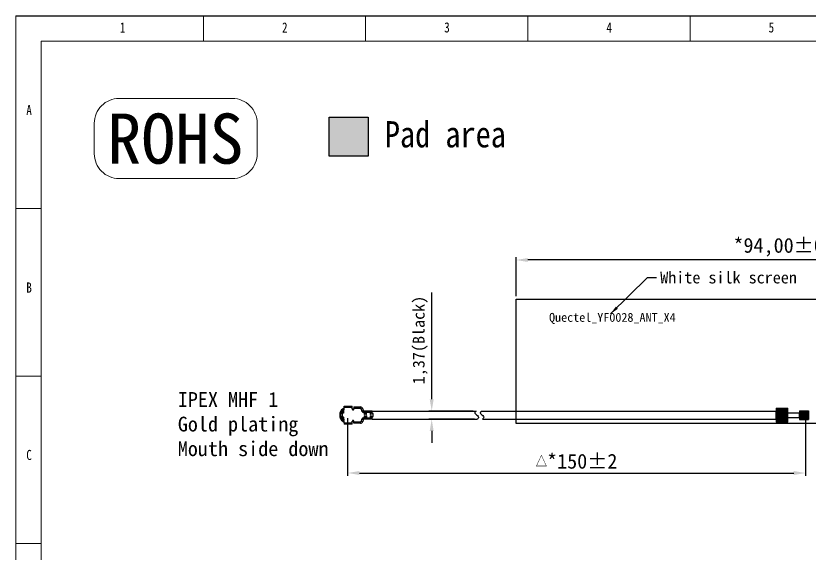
# Model space of a CAD drawing. Header units: millimetres. Extents: x 62 to 317, y 12 to 192.
# Drawn here: x 62.1 to 196.5, y 101 to 192.1 of the extents above; entities that cross this region are included whole.
import ezdxf

# ---------------------------------------------------------------- set-up
doc = ezdxf.new("R2010")
doc.units = ezdxf.units.MM
for name, color, linetype in [('07 图框', 15, 'Continuous'), ('BottomLayer', 7, 'Continuous'), ('POLYIMIDE__LOSS_FREE_', 7, 'Continuous')]:
    doc.layers.add(name, color=color, linetype=linetype)
doc.styles.add('ST1', font='', dxfattribs={"width": 0.8})
doc.styles.get("Standard").update_dxf_attribs({"font": 'arial.ttf'})
doc.styles.get('ST1').set_extended_font_data('SimSun')
doc.dimstyles.new('DIMSTYLE_6', dxfattribs={"dimtxt": 2, "dimasz": 1.5, "dimexe": 0.5, "dimexo": 0.5, "dimtad": 1, "dimzin": 0, "dimtxsty": 'Standard', "dimblk": '_FILLED', "dimcen": 0.09, "dimadec": 0, "dimazin": 0, "dimtp": 0.08, "dimtm": 0.08, "dimtfac": 1, "dimtofl": 0, "dimtmove": 0, "dimatfit": 3, "dimldrblk": '_FILLED', "dimfxl": 1, "dimtolj": 1, "dimtzin": 0, "dimarcsym": 0})

# ---------------------------------------------------------------- blocks, each defined once
blk = doc.blocks.new('5645645')
h = blk.add_hatch()
h.set_pattern_fill('ANSI37', color=1, scale=0.1, style=0)
h.paths.add_polyline_path([(1242.09, -89.48), (1240.99, -89.48), (1240.99, -91.48), (1242.09, -91.48)])
h.paths.add_polyline_path([(1241.79, -86.48), (1241.29, -86.48), (1241.29, -87.48), (1241.79, -87.48)])
for p, q in [((1241.79, -86.48), (1241.29, -86.48)), ((1241.29, -87.48), (1241.29, -86.48)), ((1241.79, -87.48), (1241.79, -86.48)), ((1241.94, -87.48), (1241.14, -87.48)), ((1241.14, -89.48), (1241.14, -87.48)), ((1241.94, -89.48), (1241.94, -87.48)), ((1242.09, -89.48), (1240.99, -89.48)), ((1240.99, -91.48), (1240.99, -89.48)), ((1242.09, -91.48), (1242.09, -89.48)), ((1240.85, -141.33), (1240.85, -91.48)), ((1242.22, -91.48), (1240.85, -91.48)), ((1242.22, -141.14), (1242.22, -91.48)), ((1240.85, -159.86), (1240.85, -142.22)), ((1242.22, -159.86), (1242.22, -142.03))]:
    blk.add_line(p, q)
at = {"color": 7, "linetype": 'Continuous'}
for p, q in [((1240.84, -160.03), (1240.84, -159.86)), ((1241.14, -159.86), (1240.84, -159.86)), ((1241.08, -159.86), (1241.08, -161.28)), ((1241.29, -159.66), (1241.29, -159.71)), ((1241.79, -159.66), (1241.29, -159.66)), ((1241.79, -159.71), (1241.79, -159.66)), ((1242.24, -159.86), (1241.94, -159.86)), ((1242, -161.28), (1242, -159.86)), ((1242.24, -159.86), (1242.24, -160.03)), ((1240.89, -160.08), (1240.84, -160.03)), ((1241.44, -160.03), (1240.84, -160.03)), ((1240.84, -160.13), (1240.89, -160.08)), ((1240.84, -160.8), (1240.84, -160.13)), ((1241.44, -160.13), (1240.84, -160.13)), ((1240.89, -160.85), (1240.84, -160.8)), ((1241.44, -160.8), (1240.84, -160.8)), ((1240.84, -160.9), (1240.89, -160.85)), ((1240.84, -161.05), (1240.84, -160.9)), ((1241.44, -160.9), (1240.84, -160.9)), ((1240.89, -161.1), (1240.84, -161.05)), ((1241.44, -161.05), (1240.84, -161.05)), ((1240.84, -161.15), (1240.89, -161.1)), ((1240.84, -161.28), (1240.84, -161.15)), ((1241.44, -161.15), (1240.84, -161.15)), ((1240.84, -161.28), (1241.08, -161.28)), ((1241.39, -160.08), (1240.89, -160.08)), ((1241.39, -160.85), (1240.89, -160.85)), ((1240.89, -161.1), (1241.39, -161.1)), ((1241.44, -160.03), (1241.39, -160.08)), ((1241.44, -160.13), (1241.39, -160.08)), ((1241.44, -160.8), (1241.39, -160.85)), ((1241.44, -160.9), (1241.39, -160.85)), ((1241.44, -161.05), (1241.39, -161.1)), ((1241.39, -161.1), (1241.44, -161.15)), ((1241.44, -160.13), (1241.44, -160.03)), ((1241.44, -160.9), (1241.44, -160.8)), ((1241.44, -161.15), (1241.44, -161.05)), ((1241.64, -160.03), (1241.64, -160.13)), ((1241.69, -160.08), (1241.64, -160.03)), ((1241.64, -160.03), (1242.24, -160.03)), ((1241.64, -160.13), (1241.69, -160.08)), ((1242.24, -160.13), (1241.64, -160.13)), ((1241.64, -160.8), (1241.64, -160.9)), ((1241.69, -160.85), (1241.64, -160.8)), ((1241.64, -160.8), (1242.24, -160.8)), ((1241.64, -160.9), (1241.69, -160.85)), ((1242.24, -160.9), (1241.64, -160.9)), ((1241.64, -161.05), (1241.64, -161.15)), ((1241.69, -161.1), (1241.64, -161.05)), ((1241.64, -161.05), (1242.24, -161.05)), ((1241.64, -161.15), (1241.69, -161.1)), ((1242.24, -161.15), (1241.64, -161.15)), ((1242.19, -160.08), (1241.69, -160.08)), ((1242.19, -160.85), (1241.69, -160.85)), ((1242.19, -161.1), (1241.69, -161.1)), ((1242, -161.28), (1242.24, -161.28)), ((1242.24, -160.03), (1242.19, -160.08)), ((1242.19, -160.08), (1242.24, -160.13)), ((1242.24, -160.8), (1242.19, -160.85)), ((1242.19, -160.85), (1242.24, -160.9)), ((1242.24, -161.05), (1242.19, -161.1)), ((1242.19, -161.1), (1242.24, -161.15)), ((1242.24, -160.13), (1242.24, -160.8)), ((1242.24, -160.9), (1242.24, -161.05)), ((1242.24, -161.15), (1242.24, -161.28)), ((1240.4, -161.82), (1240.16, -161.82)), ((1240.16, -162.96), (1240.16, -161.82)), ((1240.4, -161.82), (1240.4, -162.96)), ((1240.48, -161.43), (1240.76, -161.38)), ((1240.48, -161.43), (1240.52, -161.67)), ((1240.52, -161.67), (1240.8, -161.62)), ((1240.8, -161.62), (1240.76, -161.38)), ((1242.32, -161.38), (1242.28, -161.62)), ((1242.28, -161.62), (1242.56, -161.67)), ((1242.32, -161.38), (1242.6, -161.43)), ((1242.56, -161.67), (1242.6, -161.43)), ((1242.68, -162.96), (1242.68, -161.82)), ((1242.92, -161.82), (1242.68, -161.82)), ((1242.92, -161.82), (1242.92, -162.96)), ((1240.54, -163.19), (1240.01, -163.19)), ((1240.01, -164.58), (1240.01, -163.19)), ((1240.16, -162.96), (1240.54, -162.96)), ((1240.25, -163.19), (1240.25, -164.59)), ((1242.92, -162.96), (1242.54, -162.96)), ((1243.07, -163.19), (1242.54, -163.19)), ((1242.83, -164.59), (1242.83, -163.19)), ((1243.07, -163.19), (1243.07, -164.58)), ((1240.25, -164.59), (1240.2, -164.59)), ((1241.1, -164.63), (1240.25, -164.59)), ((1240.45, -164.77), (1240.57, -164.7)), ((1240.5, -164.77), (1240.58, -164.72)), ((1240.79, -164.68), (1240.81, -164.64)), ((1241.14, -164.93), (1240.79, -164.68)), ((1240.86, -164.66), (1240.85, -164.68)), ((1240.89, -164.68), (1240.85, -164.68)), ((1240.86, -164.66), (1240.88, -164.66)), ((1240.89, -164.7), (1240.87, -164.69)), ((1240.87, -164.69), (1240.87, -164.69)), ((1240.88, -164.66), (1240.88, -164.62)), ((1240.88, -164.66), (1240.88, -164.67)), ((1240.88, -164.66), (1240.89, -164.67)), ((1240.88, -164.67), (1240.88, -164.68)), ((1240.88, -164.76), (1241.01, -164.86)), ((1240.89, -164.67), (1240.9, -164.67)), ((1240.89, -164.69), (1240.89, -164.7)), ((1241.02, -164.7), (1240.89, -164.7)), ((1240.9, -164.67), (1240.9, -164.62)), ((1241.04, -164.67), (1240.9, -164.67)), ((1240.9, -164.68), (1241.02, -164.68)), ((1241.02, -164.7), (1241.02, -164.69)), ((1241.02, -164.7), (1241.03, -164.7)), ((1241.04, -164.67), (1241.04, -164.63)), ((1241.04, -164.67), (1241.04, -164.67)), ((1241.04, -164.67), (1241.04, -164.68)), ((1241.05, -164.63), (1241.05, -164.7)), ((1241.05, -164.68), (1241.19, -164.68)), ((1241.19, -164.7), (1241.05, -164.7)), ((1241.17, -164.89), (1241.14, -164.92)), ((1241.2, -164.73), (1241.2, -165.15)), ((1241.88, -165.15), (1241.88, -164.73)), ((1241.89, -164.68), (1242.02, -164.68)), ((1242.02, -164.7), (1241.89, -164.7)), ((1241.94, -164.93), (1241.91, -164.89)), ((1242.29, -164.68), (1241.94, -164.93)), ((1242.83, -164.59), (1241.97, -164.63)), ((1242.02, -164.7), (1242.02, -164.63)), ((1242.04, -164.63), (1242.04, -164.67)), ((1242.18, -164.67), (1242.04, -164.67)), ((1242.04, -164.67), (1242.04, -164.67)), ((1242.04, -164.67), (1242.04, -164.68)), ((1242.05, -164.68), (1242.18, -164.68)), ((1242.05, -164.69), (1242.05, -164.7)), ((1242.19, -164.7), (1242.05, -164.7)), ((1242.07, -164.86), (1242.2, -164.76)), ((1242.18, -164.62), (1242.18, -164.67)), ((1242.18, -164.67), (1242.18, -164.67)), ((1242.19, -164.68), (1242.2, -164.67)), ((1242.23, -164.68), (1242.19, -164.68)), ((1242.19, -164.69), (1242.19, -164.7)), ((1242.2, -164.69), (1242.19, -164.7)), ((1242.2, -164.62), (1242.2, -164.66)), ((1242.2, -164.66), (1242.22, -164.66)), ((1242.2, -164.67), (1242.2, -164.66)), ((1242.21, -164.69), (1242.2, -164.69)), ((1242.23, -164.68), (1242.22, -164.66)), ((1242.26, -164.64), (1242.29, -164.68)), ((1242.5, -164.72), (1242.58, -164.77)), ((1242.63, -164.77), (1242.51, -164.7)), ((1242.83, -164.59), (1242.88, -164.59))]:
    blk.add_line(p, q, dxfattribs=at)
for centre, radius, start, end in [((1241.14, -159.71), 0.15, 270, 0), ((1241.94, -159.71), 0.15, 180, 270), ((1240.74, -161.28), 0.1, 280.7843, 360), ((1240.74, -161.28), 0.34, 280.7843, 0), ((1242.34, -161.28), 0.34, 180, 259.2157), ((1242.34, -161.28), 0.1, 180, 259.2157), ((1240.55, -161.82), 0.39, 100.7843, 180), ((1240.55, -161.82), 0.15, 100.7843, 180), ((1242.53, -161.82), 0.15, 0, 79.2157), ((1242.53, -161.82), 0.39, 0, 79.2157), ((1236.5, -162.64), 4, 352.0716, 355.38), ((1240.54, -163.07), 0.115, 270, 89.9999), ((1242.54, -163.07), 0.115, 90, 269.9999), ((1246.58, -162.64), 4, 184.62, 187.9284), ((1241.54, -163.98), 1.34, 215.8349, 324.1651), ((1241.54, -163.98), 1.22, 210.5856, 329.4143), ((1241.54, -163.98), 1.03, 217.9595, 250.7257), ((1240.86, -164.32), 0.333, 252.6773, 256.9389), ((1240.31, -166.67), 2.08, 76.1365, 76.9474), ((1241.54, -163.98), 0.98, 220.3844, 225.0471), ((1241.54, -163.98), 0.96, 221.5464, 225.0995), ((1241.54, -163.98), 0.98, 227.1452, 249.6464), ((1241.54, -163.98), 0.965, 227.8109, 249.3171), ((1241.02, -164.67), 0.015, 270, 300), ((1241.05, -164.67), 0.015, 210, 270), ((1241.1, -164.73), 0.1, 0, 87.118), ((1241.54, -163.98), 1.02, 247.3297, 250.2734), ((1241.54, -163.98), 1.01, 247.6861, 250.1351), ((1241.54, -163.98), 0.92, 248.3112, 291.6888), ((1241.54, -163.98), 1.03, 289.2747, 322.0357), ((1241.98, -164.73), 0.1, 92.882, 180), ((1241.54, -163.98), 0.98, 290.3537, 312.8552), ((1241.54, -163.98), 0.965, 290.6829, 312.1891), ((1241.54, -163.98), 1.02, 289.7266, 292.6704), ((1241.54, -163.98), 1.01, 289.8649, 292.3139), ((1242.02, -164.67), 0.015, 270, 330), ((1242.02, -164.67), 0.035, 269.9963, 315.1563), ((1242.05, -164.67), 0.015, 240.7133, 270), ((1242.16, -164.59), 0.149, 223.8504, 224.8017), ((1242.42, -164.33), 0.518, 224.7685, 225.0398), ((1241.54, -163.98), 0.96, 314.9005, 318.4536), ((1241.54, -163.98), 0.98, 315.0174, 319.5969), ((1242.77, -166.66), 2.07, 103.0567, 103.8593), ((1242.22, -164.32), 0.333, 283.0613, 287.2974)]:
    blk.add_arc(centre, radius, start, end, dxfattribs=at)
for points, knots in [([(1240.85, -141.33), (1240.97, -141.47), (1241.28, -141.72), (1241.7, -140.77), (1242.06, -140.98), (1242.22, -141.14)], [0.311796, 0.311796, 0.311796, 0.311796, 0.777301, 1.573381, 2.171929, 2.171929, 2.171929, 2.171929]), ([(1240.85, -142.22), (1240.98, -142.37), (1241.29, -142.62), (1241.71, -141.68), (1242.07, -141.87), (1242.22, -142.03)], [0.296589, 0.296589, 0.296589, 0.296589, 0.777301, 1.573381, 2.157689, 2.157689, 2.157689, 2.157689])]:
    blk.add_open_spline(points, degree=3, knots=knots)
for points, knots in [([(1240.2, -164.59), (1240.19, -164.59), (1240.16, -164.59), (1240.12, -164.59), (1240.09, -164.58), (1240.06, -164.58), (1240.04, -164.58), (1240.03, -164.58), (1240.02, -164.58), (1240.01, -164.58), (1240.01, -164.58), (1240.01, -164.58), (1240.01, -164.58)], [0, 0, 0, 0, 0.205469, 0.396967, 0.569201, 0.717371, 0.837436, 0.925902, 0.957404, 0.980215, 0.994281, 1, 1, 1, 1]), ([(1240.45, -164.77), (1240.46, -164.77), (1240.47, -164.76), (1240.49, -164.76), (1240.5, -164.77)], [0, 0, 0, 0, 0.470072, 1, 1, 1, 1]), ([(1240.64, -164.79), (1240.62, -164.79), (1240.58, -164.79), (1240.53, -164.78), (1240.5, -164.77)], [0, 0, 0, 0, 0.240752, 1, 1, 1, 1]), ([(1240.87, -164.69), (1240.87, -164.69), (1240.86, -164.69), (1240.86, -164.69), (1240.86, -164.69)], [0, 0, 0, 0, 0.636113, 1, 1, 1, 1]), ([(1240.9, -164.67), (1240.9, -164.67), (1240.89, -164.67), (1240.89, -164.68), (1240.88, -164.68)], [0, 0, 0, 0, 0.228615, 1, 1, 1, 1]), ([(1240.88, -164.68), (1240.89, -164.68), (1240.89, -164.68), (1240.89, -164.68), (1240.89, -164.68)], [0, 0, 0, 0, 0.652668, 1, 1, 1, 1]), ([(1240.9, -164.67), (1240.9, -164.67), (1240.9, -164.68), (1240.89, -164.68), (1240.89, -164.68)], [0, 0, 0, 0, 0.560483, 1, 1, 1, 1]), ([(1241.02, -164.68), (1241.03, -164.68), (1241.03, -164.68), (1241.03, -164.68), (1241.03, -164.68)], [0, 0, 0, 0, 0.226427, 1, 1, 1, 1]), ([(1241.03, -164.7), (1241.03, -164.7), (1241.03, -164.69), (1241.03, -164.69), (1241.03, -164.69)], [0, 0, 0, 0, 0.500338, 1, 1, 1, 1]), ([(1242.04, -164.67), (1242.04, -164.67), (1242.04, -164.67), (1242.05, -164.68), (1242.05, -164.68)], [0, 0, 0, 0, 0.272416, 1, 1, 1, 1]), ([(1242.05, -164.69), (1242.05, -164.69), (1242.05, -164.69), (1242.04, -164.69), (1242.04, -164.68)], [0, 0, 0, 0, 0.268404, 1, 1, 1, 1]), ([(1242.2, -164.66), (1242.2, -164.66), (1242.19, -164.66), (1242.19, -164.67), (1242.18, -164.67)], [0, 0, 0, 0, 0.269189, 1, 1, 1, 1]), ([(1242.19, -164.68), (1242.19, -164.68), (1242.18, -164.68), (1242.18, -164.67), (1242.18, -164.67)], [0, 0, 0, 0, 0.439528, 1, 1, 1, 1]), ([(1242.18, -164.67), (1242.18, -164.67), (1242.18, -164.67), (1242.19, -164.67), (1242.19, -164.67), (1242.19, -164.68), (1242.19, -164.68)], [0, 0, 0, 0, 0.219504, 0.470225, 0.742912, 1, 1, 1, 1]), ([(1242.19, -164.68), (1242.19, -164.68), (1242.19, -164.68), (1242.19, -164.68), (1242.19, -164.68)], [0, 0, 0, 0, 0.347233, 1, 1, 1, 1]), ([(1242.22, -164.69), (1242.22, -164.69), (1242.22, -164.69), (1242.21, -164.69), (1242.21, -164.69)], [0, 0, 0, 0, 0.379755, 1, 1, 1, 1]), ([(1242.58, -164.77), (1242.57, -164.77), (1242.52, -164.79), (1242.48, -164.79), (1242.44, -164.79)], [0, 0, 0, 0, 0.26123, 1, 1, 1, 1]), ([(1242.63, -164.77), (1242.62, -164.77), (1242.61, -164.76), (1242.59, -164.76), (1242.58, -164.77)], [0, 0, 0, 0, 0.470088, 1, 1, 1, 1]), ([(1242.88, -164.59), (1242.89, -164.59), (1242.92, -164.59), (1242.95, -164.59), (1242.99, -164.58), (1243.01, -164.58), (1243.04, -164.58), (1243.05, -164.58), (1243.06, -164.58), (1243.07, -164.58), (1243.07, -164.58), (1243.07, -164.58), (1243.07, -164.58)], [0, 0, 0, 0, 0.205413, 0.396894, 0.569153, 0.717347, 0.837433, 0.925909, 0.957411, 0.98022, 0.994282, 1, 1, 1, 1])]:
    blk.add_open_spline(points, degree=3, knots=knots, dxfattribs=at)
for points in [[(1241.03, -164.68), (1241.03, -164.67), (1241.04, -164.67), (1241.04, -164.67)], [(1241.03, -164.69), (1241.03, -164.69), (1241.04, -164.69), (1241.04, -164.69)], [(1241.04, -164.7), (1241.03, -164.7), (1241.03, -164.69), (1241.03, -164.69)], [(1241.04, -164.69), (1241.04, -164.68), (1241.04, -164.68), (1241.04, -164.68)], [(1241.05, -164.7), (1241.05, -164.7), (1241.05, -164.7), (1241.04, -164.7)], [(1241.04, -164.7), (1241.04, -164.7), (1241.04, -164.7), (1241.04, -164.7)], [(1242.04, -164.68), (1242.04, -164.68), (1242.04, -164.68), (1242.04, -164.68)], [(1242.05, -164.68), (1242.05, -164.68), (1242.05, -164.68), (1242.05, -164.68)]]:
    blk.add_open_spline(points, degree=3, dxfattribs=at)
blk = doc.blocks.new('_FILLED')
at = {"color": 0, "linetype": 'ByBlock'}
blk.add_solid([(0, 0), (-1, 0.167), (-1, -0.167)], dxfattribs=at)
blk = doc.blocks.new('*D50')
at = {"color": 0, "lineweight": -2, "transparency": 16777216}
for p, q in [((146.72, 144.65), (146.72, 151.29)), ((238.72, 150.79), (148.72, 150.79)), ((240.72, 144.65), (240.72, 151.29))]:
    blk.add_line(p, q, dxfattribs=at)
at = {"layer": 'Defpoints', "color": 0, "transparency": 16777216}
for p in [(146.72, 150.79), (146.72, 144.15), (240.72, 144.15)]:
    blk.add_point(p, dxfattribs=at)
at = {"color": 0, "lineweight": -2, "transparency": 16777216, "xscale": 2, "yscale": 2, "zscale": 2, "rotation": 180}
blk.add_blockref('_FILLED', (146.72, 150.79), dxfattribs=at)
at = {"color": 0, "lineweight": -2, "transparency": 16777216, "xscale": 2, "yscale": 2, "zscale": 2}
blk.add_blockref('_FILLED', (240.72, 150.79), dxfattribs=at)
at = {"color": 0, "transparency": 16777216, "insert": (193.72, 152.94), "char_height": 2, "attachment_point": 5, "style": 'ST1'}
blk.add_mtext('\\A1;{\\H1.25x;\\W1;*94,00±0,20}', dxfattribs=at)
blk = doc.blocks.new('*D52')
at = {"color": 0, "lineweight": -2, "transparency": 16777216}
for p, q in [((118.22, 124.05), (118.22, 114.26)), ((195.72, 123.8), (195.72, 114.26)), ((120.22, 114.76), (193.72, 114.76))]:
    blk.add_line(p, q, dxfattribs=at)
at = {"layer": 'Defpoints', "color": 0, "transparency": 16777216}
for p in [(118.22, 124.55), (195.72, 124.3), (195.72, 114.76)]:
    blk.add_point(p, dxfattribs=at)
at = {"color": 0, "lineweight": -2, "transparency": 16777216, "xscale": 2, "yscale": 2, "zscale": 2, "rotation": 180}
blk.add_blockref('_FILLED', (118.22, 114.76), dxfattribs=at)
at = {"color": 0, "lineweight": -2, "transparency": 16777216, "xscale": 2, "yscale": 2, "zscale": 2}
blk.add_blockref('_FILLED', (195.72, 114.76), dxfattribs=at)
at = {"color": 0, "transparency": 16777216, "insert": (156.97, 116.73), "char_height": 2, "attachment_point": 5, "style": 'ST1'}
blk.add_mtext('\\A1;{\\H0.875x;△\\H1.42857x;\\W1;*150%%P2}', dxfattribs=at)
blk = doc.blocks.new('*D53')
at = {"color": 0, "lineweight": -2, "transparency": 16777216}
for p, q in [((132.45, 127.24), (132.45, 145.27)), ((139.49, 125.24), (131.95, 125.24)), ((139.67, 123.87), (131.95, 123.87)), ((132.45, 121.87), (132.45, 119.87))]:
    blk.add_line(p, q, dxfattribs=at)
at = {"layer": 'Defpoints', "color": 0, "transparency": 16777216}
for p in [(132.45, 125.24), (139.99, 125.24), (140.17, 123.87)]:
    blk.add_point(p, dxfattribs=at)
at = {"color": 0, "lineweight": -2, "transparency": 16777216, "xscale": 2, "yscale": 2, "zscale": 2}
for p, rotation in [((132.45, 125.24), 270), ((132.45, 123.87), 90)]:
    blk.add_blockref('_FILLED', p, dxfattribs=dict(at, rotation=rotation))
at = {"color": 0, "transparency": 16777216, "insert": (130.51, 137.25), "char_height": 2, "attachment_point": 5, "rotation": 90, "style": 'ST1'}
blk.add_mtext('\\A1;{\\W1;1,37(Black)}', dxfattribs=at)

msp = doc.modelspace()

# ---------------------------------------------------------------- hatches: boundary and pattern name
h = msp.add_hatch()
h.set_pattern_fill('ANSI31', color=2, scale=0.05, style=0)
h.set_pattern_definition([(45, (-1332.72557, 142.03727), (-0.112253202, 0.112253202), [])])
h.paths.add_polyline_path([(196.224, 125.302), (194.724, 125.302), (194.724, 123.802), (196.224, 123.802)])
h.paths.add_polyline_path([(190.724, 123.352), (192.724, 123.352), (192.724, 125.752), (190.724, 125.752)])
at = {"layer": 'BottomLayer'}
h = msp.add_hatch(color=2, dxfattribs=at)
h.dxf.hatch_style = 1
h.paths.add_polyline_path([(121.702, 174.92), (115.122, 174.92), (115.122, 168.34), (121.702, 168.34)])

# ---------------------------------------------------------------- linework, layer by layer
at = {"color": 7, "linetype": 'Continuous'}
for p, q in [((190.724, 125.752), (192.724, 125.752)), ((190.724, 125.752), (190.724, 123.352)), ((194.724, 125.302), (194.724, 123.802)), ((196.224, 125.302), (196.224, 123.802))]:
    msp.add_line(p, q, dxfattribs=at)
for p, q in [((194.724, 125.302), (196.224, 125.302)), ((194.724, 123.802), (196.224, 123.802))]:
    msp.add_line(p, q)
at = {"color": 3, "lineweight": 9}
msp.add_lwpolyline([(79.523, 178.103), (98.739, 178.103, -0.4142136), (102.915, 173.927), (102.915, 168.749, -0.4142136), (98.739, 164.573), (79.523, 164.573, -0.4142136), (75.346, 168.749), (75.346, 173.927, -0.4142136)], format="xyb", close=True, dxfattribs=at)
at = {"layer": '07 图框', "color": 7, "lineweight": 0}
for p, q in [((62.073, 192.071), (62.073, 11.904)), ((316.88, 192.071), (62.073, 192.071)), ((93.816, 187.782), (93.816, 192.071)), ((121.27, 187.782), (121.27, 192.071)), ((148.724, 187.782), (148.724, 192.071)), ((176.178, 187.782), (176.178, 192.071)), ((66.362, 187.782), (66.362, 16.194)), ((312.591, 187.782), (66.362, 187.782)), ((66.362, 159.47), (62.073, 159.47)), ((66.362, 131.158), (62.073, 131.158)), ((66.362, 102.846), (62.073, 102.846))]:
    msp.add_line(p, q, dxfattribs=at)
at = {"layer": 'BottomLayer'}
for p, q in [((62.073, 192.071), (316.88, 192.071)), ((192.724, 123.352), (192.724, 125.752)), ((190.724, 123.352), (192.724, 123.352))]:
    msp.add_line(p, q, dxfattribs=at)
msp.add_lwpolyline([(115.122, 174.92), (121.702, 174.92), (121.702, 168.34), (115.122, 168.34)], close=True, dxfattribs=at)
at = {"layer": 'POLYIMIDE__LOSS_FREE_', "color": 4, "linetype": 'Continuous'}
for p, q in [((146.724, 123.152), (146.724, 144.152)), ((146.724, 144.152), (240.724, 144.152)), ((240.724, 123.152), (146.724, 123.152))]:
    msp.add_line(p, q, dxfattribs=at)

# ---------------------------------------------------------------- block references
at = {"rotation": 270}
msp.add_blockref('5645645', (282.206, 1366.092), dxfattribs=at)

# ---------------------------------------------------------------- texts
at = {"color": 3, "lineweight": 9, "insert": (77.522, 175.562), "char_height": 8.48407, "width": 34.40759, "attachment_point": 1}
msp.add_mtext('\\pt10;{\\fSimSun|b0|i0|c134|p2;ROHS}', dxfattribs=at)
at = {"insert": (124.518, 174.267), "char_height": 4.42907, "attachment_point": 1}
msp.add_mtext_dynamic_manual_height_columns('{\\fSimSun|b0|i0|c134|p2;\\W0.85;Pad area}', width=32.04737, gutter_width=11.073, heights=[0], dxfattribs=at)
at = {"insert": (171.124, 148.821), "char_height": 2, "attachment_point": 1}
msp.add_mtext('{\\fSimSun|b0|i0|c134|p2;\\W1;White silk screen}', dxfattribs=at)
at = {"color": 6, "insert": (152.313, 141.835), "char_height": 1.5, "width": 20.74549, "attachment_point": 1}
msp.add_mtext('{\\fFangSong|b0|i0|c0|p49;Quectel_YF002\\fFangSong|b0|i0|c134|p49;8\\fFangSong|b0|i0|c0|p49;_\\fFangSong|b0|i0|c134|p49;ANT\\fFangSong|b0|i0|c0|p49;_X\\fFangSong|b0|i0|c134|p49;4}', dxfattribs=at)
at = {"insert": (89.476, 128.452), "char_height": 2.5, "width": 38.48601, "attachment_point": 1}
msp.add_mtext('{\\fSimSun|b0|i0|c134|p2;\\W1;IPEX MHF 1 \\PGold plating\\PMouth side down}', dxfattribs=at)
at = {"layer": '07 图框', "color": 7, "lineweight": 0, "char_height": 1.716, "width": 3.53895, "style": 'ST1'}
for s, insert, attachment_point in [('1', (79.66, 189.244), 7), ('2', (107.114, 189.244), 7), ('3', (134.568, 189.244), 7), ('4', (162.022, 189.244), 7), ('5', (189.476, 189.244), 7), ('A', (63.836, 175.296), 7), ('B', (63.836, 146.984), 1), ('C', (63.836, 118.672), 1)]:
    msp.add_mtext(s, dxfattribs=dict(at, insert=insert, attachment_point=attachment_point))

# ---------------------------------------------------------------- dimensions: what is measured, and where the dimension line sits
for base, p1, p2, text, override, picture, middle in [((146.724, 150.79), (240.724, 144.152), (146.724, 144.152), '{\\H1.25x;\\W1;<>}', {"dimasz": 2, "dimpost": '*<>', "dimtxsty": 'ST1', "dimtol": 1, "dimtp": 0.2, "dimtm": 0.2}, '*D50', (193.724, 152.944)), ((195.724, 114.762), (118.223, 124.552), (195.724, 124.302), '{\\H0.875x;△\\H1.42857x;\\W1;*150%%P2}', {"dimasz": 2, "dimpost": '*<>', "dimtxsty": 'ST1', "dimtol": 1, "dimtp": 0.15, "dimtm": 0.15}, '*D52', (156.973, 116.734))]:
    dim = msp.add_linear_dim(base=base, p1=p1, p2=p2, text=text, dimstyle='DIMSTYLE_6', override=override)
    dim.commit()
    dim.dimension.update_dxf_attribs({"geometry": picture, "text_midpoint": middle})
dim = msp.add_linear_dim(base=(132.451, 125.237), p1=(140.175, 123.867), p2=(139.986, 125.237), angle=90, text='{\\W1;<>}', dimstyle='DIMSTYLE_6', override={"dimasz": 2, "dimpost": '<>(Black)', "dimtxsty": 'ST1', "dimtp": 0.15, "dimtm": 0.15})
dim.commit()
dim.dimension.update_dxf_attribs({"geometry": '*D53', "text_midpoint": (130.508, 137.253)})

# ---------------------------------------------------------------- leaders
at = {"annotation_type": 0, "has_hookline": 1, "hookline_direction": 0, "text_width": 24.201}
msp.add_leader([(162.707, 141.661), (168.999, 147.821), (170.499, 147.821)], dimstyle='DIMSTYLE_6', override={"dimgap": 0.625, "dimtad": 0, "dimarcsym": 2}, dxfattribs=at)

doc.saveas('drawing.dxf')
